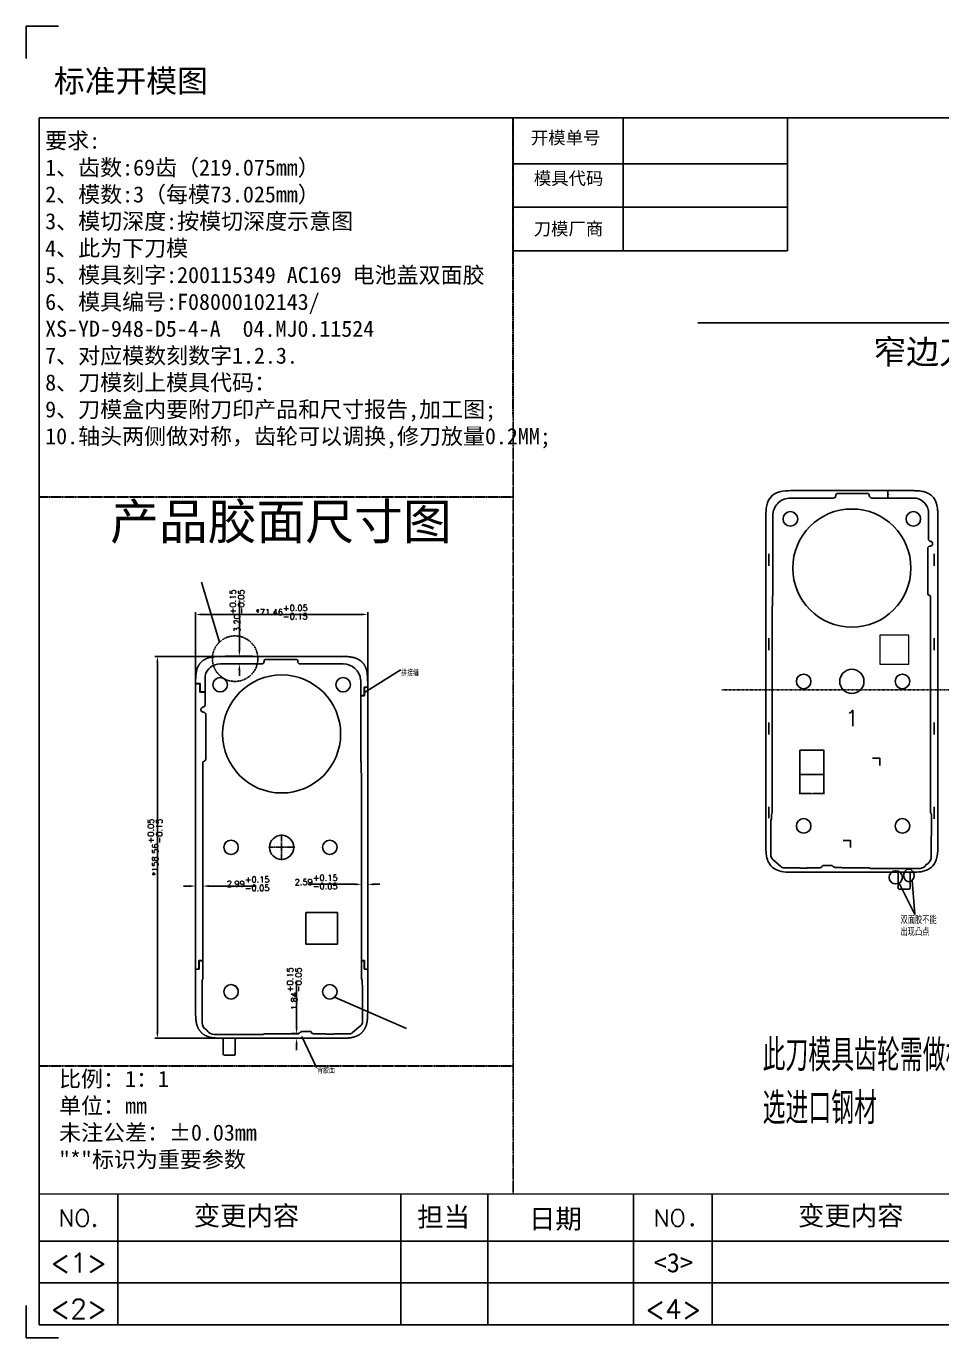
# Model space of a CAD drawing. Header units: inches. Extents: x 21648 to 23685, y -12414 to -11117.
# Drawn here: x 22404 to 22785, y -11661 to -11117 of the extents above; entities that cross this region are included whole.
import ezdxf

# ---------------------------------------------------------------- set-up
doc = ezdxf.new("R2010")
doc.units = ezdxf.units.IN
for name, pattern in [('CENTER', [0.6, 0.375, -0.075, 0.075, -0.075]), ('HIDDEN', [0.2, 0.1, -0.1]), ('PHANTOM', [0.8, 0.45, -0.05, 0.1, -0.05, 0.1, -0.05])]:
    doc.linetypes.add(name, pattern=pattern)
for name, color, linetype in [('DEFAULT_3', 7, 'PHANTOM'), ('QT-AC169-BATT-COCENTERLINE！中心线层', 7, 'Continuous'), ('QT-AC169-BATT-COVER-ADHDIM！尺寸线层', 7, 'Continuous'), ('QT-AC169-BATT-COVER-ADHTEXT！文字层', 7, 'Continuous'), ('QT-AC169-BATT-COVESOLIDLINE！实线层', 7, 'Continuous')]:
    doc.layers.add(name, color=color, linetype=linetype)
doc.styles.get("Standard").update_dxf_attribs({"font": 'txt.shx', "bigfont": 'gbcbig.shx'})
doc.styles.add('Times New Roman', font='timesi.ttf', dxfattribs={"height": 2})
doc.styles.add('宋体', font='')
doc.styles.get('宋体').set_extended_font_data('SimSun')
doc.dimstyles.get("Standard").update_dxf_attribs({"dimtxt": 0.18, "dimasz": 0.18, "dimexe": 0.18, "dimexo": 0, "dimgap": 0.09, "dimtad": 0, "dimtih": 1, "dimtoh": 1, "dimdec": 4, "dimzin": 0, "dimdsep": 46, "dimtxsty": 'Standard', "dimcen": 0.09, "dimadec": 0, "dimazin": 0, "dimtfac": 1, "dimtdec": 4, "dimtofl": 0, "dimtmove": 0, "dimatfit": 3, "dimfxl": 0, "dimtolj": 1, "dimtzin": 0, "dimarcsym": 0})

# ---------------------------------------------------------------- blocks, each defined once
blk = doc.blocks.new('*D354')
at = {"color": 0, "lineweight": -2}
for p, q in [((22765.32, -11309.57), (22762.09, -11309.57)), ((22765.32, -11312.76), (22762.09, -11312.76)), ((22762.27, -11309.75), (22762.27, -11310.98)), ((22762.27, -11312.58), (22762.27, -11311.34))]:
    blk.add_line(p, q, dxfattribs=at)
at = {"color": 0}
for points in [[(22762.24, -11309.75), (22762.3, -11309.75), (22762.27, -11309.57)], [(22762.24, -11312.58), (22762.3, -11312.58), (22762.27, -11312.76)]]:
    blk.add_solid(points, dxfattribs=at)
at = {"layer": 'Defpoints', "color": 0}
for p in [(22762.27, -11309.57), (22765.32, -11309.57), (22765.32, -11312.76)]:
    blk.add_point(p, dxfattribs=at)
at = {"color": 0, "insert": (22762.27, -11311.16), "char_height": 0.18, "attachment_point": 5}
blk.add_mtext('\\A1;3.19', dxfattribs=at)
blk = doc.blocks.new('_FILLED')
at = {"color": 0, "linetype": 'ByBlock'}
blk.add_solid([(0, 0), (-1, 0.17), (-1, -0.17)], dxfattribs=at)
blk = doc.blocks.new('*D355')
at = {"color": 0, "lineweight": -2}
for p, q in [((22725.64, -11422.54), (22725.64, -11435.7)), ((22735.69, -11422.54), (22735.69, -11435.7)), ((22725.82, -11435.52), (22730.23, -11435.52)), ((22735.51, -11435.52), (22731.1, -11435.52))]:
    blk.add_line(p, q, dxfattribs=at)
at = {"color": 0}
for points in [[(22725.82, -11435.49), (22725.82, -11435.55), (22725.64, -11435.52)], [(22735.51, -11435.49), (22735.51, -11435.55), (22735.69, -11435.52)]]:
    blk.add_solid(points, dxfattribs=at)
at = {"layer": 'Defpoints', "color": 0}
for p in [(22725.64, -11422.54), (22735.69, -11422.54), (22735.69, -11435.52)]:
    blk.add_point(p, dxfattribs=at)
at = {"color": 0, "insert": (22730.67, -11435.52), "char_height": 0.18, "attachment_point": 5}
blk.add_mtext('\\A1;10.05', dxfattribs=at)

msp = doc.modelspace()

# ---------------------------------------------------------------- linework, layer by layer
at = {"linetype": 'Continuous', "lineweight": -3}
for p, q in [((22404.4756, -11116.7993), (22404.4756, -11130.1899)), ((22404.4756, -11116.7993), (22417.8661, -11116.7993)), ((22404.4756, -11661.4976), (22404.4756, -11648.107)), ((22404.4756, -11661.4976), (22417.8612, -11661.4976))]:
    msp.add_line(p, q, dxfattribs=at)
at = {"color": 0, "linetype": 'ByBlock', "lineweight": 5}
msp.add_line((22409.8318, -11154.8421), (22409.8318, -11656.1414), dxfattribs=at)
at = {"color": 0}
for p, q in [((22897.5881, -11154.8421), (22409.8318, -11154.8421)), ((22409.8318, -11656.1414), (22409.8318, -11154.8421)), ((22652.2742, -11210.1345), (22652.2742, -11154.8421)), ((22720.5773, -11210.1345), (22720.5773, -11154.8421)), ((22442.5642, -11601.7222), (22442.5642, -11656.1414)), ((22656.583, -11601.7222), (22656.583, -11656.1414)), ((22689.3096, -11601.7222), (22689.3096, -11656.1414)), ((22409.8318, -11621.3224), (23173.0863, -11621.3224)), ((22560.0532, -11621.3224), (22560.0532, -11656.1414)), ((22903.9244, -11638.7319), (22409.8318, -11638.7319)), ((22409.8318, -11656.1414), (23173.0863, -11656.1414))]:
    msp.add_line(p, q, dxfattribs=at)
at = {"color": 7, "lineweight": -3}
msp.add_line((22720.5773, -11154.8421), (22606.7098, -11154.8421), dxfattribs=at)
at = {"color": 0, "linetype": 'CENTER', "lineweight": 30}
for p, q in [((22606.7098, -11277.8557), (22606.7098, -11154.8421)), ((22409.8318, -11312.2024), (22606.7098, -11312.2024)), ((22409.8318, -11548.5766), (22606.7098, -11548.5766))]:
    msp.add_line(p, q, dxfattribs=at)
at = {"color": 0, "linetype": 'CENTER', "lineweight": 25}
msp.add_line((22606.7098, -11277.8557), (22606.7098, -11601.7222), dxfattribs=at)
at = {"color": 251, "linetype": 'HIDDEN'}
msp.add_line((23105.3495, -11392.3765), (22693.1514, -11392.3765), dxfattribs=at)
at = {"color": 3}
msp.add_line((22766.2734, -11468.1469), (22771.7619, -11468.1435), dxfattribs=at)
at = {"color": 0, "lineweight": 0}
msp.add_line((22409.8318, -11601.7222), (23173.0863, -11601.7222), dxfattribs=at)
at = {"color": 0, "lineweight": -2}
for p, q in [((22560.0532, -11601.7222), (22560.0532, -11621.3224)), ((22596.0739, -11601.7222), (22596.0739, -11656.1414))]:
    msp.add_line(p, q, dxfattribs=at)
at = {"color": 0}
for points in [[(22606.7098, -11154.8421), (22606.7098, -11213.1748)], [(22606.7098, -11192.0064), (22720.5773, -11192.0064)], [(22606.7098, -11210.1345), (22720.5773, -11210.1345)]]:
    msp.add_lwpolyline(points, dxfattribs=at)
at = {"color": 7, "lineweight": -3}
msp.add_lwpolyline([(22606.7098, -11173.8783), (22720.5773, -11173.8783)], dxfattribs=at)
at = {"color": 7}
msp.add_lwpolyline([(22771.7619, -11468.1435), (22772.4398, -11468.1431, 0.03276676), (22775.9755, -11467.9246, 0.11321182), (22779.5581, -11466.6272, 0.13302547), (22781.8865, -11463.9767, 0.0657239), (22782.5914, -11461.9545, 0.03950337), (22782.9003, -11459.4451, 0.01400437), (22782.9578, -11456.623), (22782.9578, -11321.1899, 0.01132379), (22782.9142, -11318.6136, 0.01721399), (22782.793, -11317.0156, 0.02205216), (22782.6149, -11315.884, 0.04638448), (22782.1459, -11314.3146, 0.0531626), (22781.3987, -11312.9159, 0.06896592), (22780.2628, -11311.655, 0.06557293), (22778.6821, -11310.66, 0.04975569), (22777.0377, -11310.0902, 0.04001565), (22774.8273, -11309.7585, 0.01475606), (22772.9994, -11309.6765), (22771.8856, -11309.6663, 0.00023683), (22770.9041, -11309.6659, -0.04593327), (22770.8055, -11309.6568, -0.04593327), (22770.7103, -11309.6299, 0.04593327), (22770.5409, -11309.582, 0.04593327), (22770.3656, -11309.5659), (22759.5536, -11309.5659, 0.04593327), (22759.3783, -11309.582, 0.04593327), (22759.209, -11309.6299, -0.04593327), (22759.1137, -11309.6568, -0.04593327), (22759.0151, -11309.6659), (22723.1012, -11309.6659, 0.03360242), (22718.6502, -11309.8724, 0.10490894), (22715.0686, -11311.0818, 0.13936369), (22712.7049, -11313.6349, 0.10815612), (22711.646, -11318.1397, 0.01135639), (22711.5775, -11321.19), (22711.5775, -11456.6226), (22711.6092, -11458.8899, 0.0510113), (22712.0112, -11462.2427, 0.08505615), (22713.0746, -11464.7139, 0.07512793), (22714.3841, -11466.1865, 0.09980919), (22717.0598, -11467.5977, 0.06257625), (22720.8282, -11468.1148, 0.00707853), (22723.1016, -11468.147), (22766.0176, -11468.147), (22766.2734, -11468.1469, -0.08668191), (22766.5176, -11468.687), (22766.5176, -11474.687, 0.19891237), (22766.6641, -11475.0406, 0.19891237), (22767.0176, -11475.187), (22771.0176, -11475.187, 0.19891237), (22771.3712, -11475.0406, 0.19891237), (22771.5176, -11474.687), (22771.5176, -11468.6859, -0.07759819)], format="xyb", close=True, dxfattribs=at)
at = {"color": 3}
msp.add_lwpolyline([(22740.2561, -11466.1264), (22742.8459, -11466.1264, -0.06789193), (22742.9343, -11466.1384, -0.06789193), (22743.0162, -11466.1737, 0.06789193), (22743.2571, -11466.2775, 0.06789193), (22743.5169, -11466.3129), (22754.032, -11466.3129, -0.06182149), (22754.5283, -11466.3745, -0.06182149), (22754.9944, -11466.5556, 0.06183447), (22755.1256, -11466.6065, 0.06180803), (22755.2652, -11466.6238), (22775.4553, -11466.5841, 0.11971849), (22776.8284, -11466.2477, 0.12171716), (22777.8902, -11465.3148, -0.053235), (22778.1674, -11464.995, -0.05125966), (22778.5047, -11464.7397, 0.12812222), (22779.7812, -11463.4246, 0.13012902), (22780.2466, -11461.6521), (22780.2776, -11444.2812, 0.06643965), (22780.2483, -11444.0584, 0.06463975), (22780.1623, -11443.8507), (22780.0231, -11443.6096, -0.06554346), (22779.9892, -11443.5278, -0.06554346), (22779.9776, -11443.4401), (22779.9776, -11436.0401), (22779.9776, -11394.8204), (22779.9776, -11353.7008, 0.17376675), (22779.8707, -11353.4023, 0.17376675), (22779.5984, -11353.2397, -0.17376675), (22779.0019, -11352.8833, -0.17376675), (22778.7674, -11352.2291), (22778.7674, -11333.7011, -0.19891237), (22779.0691, -11332.9727, -0.19898753), (22779.7977, -11332.6711, 0.4006318), (22780.7893, -11331.7616, 0.39492194), (22779.9462, -11330.7316, -0.18139426), (22779.3083, -11330.3901, -0.18207051), (22779.0524, -11329.7107), (22779.0524, -11324.3401), (22779.0524, -11318.0872, 0.05793103), (22778.9999, -11317.6352, 0.34793358), (22772.8358, -11312.7551), (22755.5298, -11312.7551, -0.19891237), (22754.8015, -11312.4534, -0.19891237), (22754.4998, -11311.7251), (22754.4998, -11311.3811, 0.19891237), (22754.3621, -11311.0487, 0.19891237), (22754.0298, -11310.9111), (22741.0556, -11310.9111, 0.19891237), (22740.7233, -11311.0487, 0.19891237), (22740.5856, -11311.3811), (22740.5856, -11311.7261, -0.19891237), (22740.284, -11312.4544, -0.19891237), (22739.5556, -11312.7561), (22721.7426, -11312.7561, 0.1853587), (22716.8612, -11314.6301, 0.18530354), (22714.4881, -11319.2877), (22714.4826, -11325.8401), (22714.4826, -11352.764, -0.05252681), (22714.4381, -11353.187, -0.05252681), (22714.3064, -11353.5914, 0.10534428), (22714.2576, -11353.8201), (22714.2576, -11357.3014, -0.01090874), (22714.2531, -11357.5082, -0.01090874), (22714.2396, -11357.7145), (22714.2086, -11358.0685), (22714.1777, -11358.4225, 0.01090874), (22714.1626, -11358.6516, 0.01090874), (22714.1576, -11358.8811), (22714.1576, -11436.04), (22714.1856, -11443.4122, -0.06745086), (22714.1697, -11443.5335, -0.06363654), (22714.123, -11443.6462, -0.00189901), (22714.0667, -11443.7438, 0.00189998), (22714.0105, -11443.841, 0.13166793), (22713.8856, -11444.3071), (22713.8856, -11445.7989, 0.12005617), (22713.6648, -11446.7052), (22713.6648, -11461.3454, 0.1161283), (22713.8717, -11462.2243, 0.11626266), (22714.4498, -11462.9192), (22717.7963, -11465.8294, 0.08971334), (22718.399, -11466.1881, 0.08971334), (22719.0891, -11466.3129), (22724.8584, -11466.3129, -0.03422869), (22725.2718, -11466.3412, -0.03422869), (22725.6775, -11466.4257, 0.03422868), (22725.9412, -11466.4806, 0.0342287), (22726.21, -11466.4991), (22728.0593, -11466.4991, 0.03422869), (22728.3281, -11466.4806, 0.03422869), (22728.5919, -11466.4257, -0.03422869), (22728.9975, -11466.3412, -0.03422869), (22729.4109, -11466.3129), (22733.9502, -11466.3129, 0.09599542), (22734.051, -11466.2934, 0.09599542), (22734.1373, -11466.2376, -0.09599542), (22734.2427, -11466.1694, -0.09599542), (22734.366, -11466.1455), (22734.5035, -11466.1455, 0.19409314), (22734.7686, -11466.0385, 0.22218168), (22734.8748, -11465.762, -0.22393978), (22734.9719, -11465.5116, -0.18610186), (22735.2043, -11465.4155), (22738.984, -11465.4155, -0.09939606), (22739.1114, -11465.4411, -0.09939606), (22739.219, -11465.5138, 0.05767788), (22739.659, -11465.8677, 0.05767788), (22740.1681, -11466.1117, 0.08310373)], format="xyb", close=True, dxfattribs=at)
at = {"color": 7}
for points in [[(22712.7375, -11335.9401), (22712.7375, -11340.9401)], [(22781.4978, -11335.9401), (22781.4978, -11340.9401)], [(22712.7375, -11370.9401), (22712.7375, -11375.9401)], [(22781.4978, -11370.9401), (22781.4978, -11375.9401)], [(22712.7375, -11405.9401), (22712.7375, -11410.9401)], [(22781.4978, -11405.9401), (22781.4978, -11410.9401)], [(22758.8357, -11423.8084), (22758.8357, -11420.8084), (22755.8357, -11420.8084)], [(22712.7375, -11440.9401), (22712.7375, -11445.7401)], [(22781.4978, -11440.9401), (22781.4978, -11445.9401)]]:
    msp.add_lwpolyline(points, dxfattribs=at)
at = {"color": 1, "lineweight": 18}
msp.add_lwpolyline([(22758.8397, -11381.6795), (22770.8897, -11381.6795), (22770.8897, -11369.6295), (22758.8397, -11369.6295)], close=True, dxfattribs=at)
at = {"color": 3}
msp.add_lwpolyline([(22746.6466, -11457.9185), (22746.6466, -11454.9185), (22743.6466, -11454.9185)], dxfattribs=at)
at = {"color": 1}
for points in [[(22711.5569, -11458.5129), (22711.5569, -11458.5129)], [(22784.5819, -11458.5129), (22784.5819, -11458.5129)]]:
    msp.add_lwpolyline(points, dxfattribs=at)
for centre, radius in [((22721.7426, -11321.3901), 3.03), ((22747.2676, -11341.8301), 24.53), ((22772.7926, -11321.3901), 3.03), ((22727.2676, -11388.9061), 3.03), ((22768.2676, -11388.9061), 3.03), ((22727.2676, -11448.9061), 3.03), ((22768.2676, -11448.9061), 3.03), ((22530.5132, -11517.8129), 3)]:
    msp.add_circle(centre, radius, dxfattribs=at)
at = {"color": 1, "linetype": 'Continuous'}
msp.add_arc((22489.5132, -11517.8129), 3, 10.632522, 90, dxfattribs=at)
at = {"color": 8}
for centre, major_axis, ratio in [((22765.5141, -11470.2876), (-2.7829, 0), 0.98019592), ((22770.9364, -11469.4923), (0, -2.6126), 0.83915256)]:
    msp.add_ellipse(centre, major_axis=major_axis, ratio=ratio, dxfattribs=at)
at = {"layer": 'DEFAULT_3', "color": 1, "linetype": 'PHANTOM'}
msp.add_circle((22491.1984, -11379.4513), 9.441, dxfattribs=at)
at = {"layer": 'QT-AC169-BATT-COCENTERLINE！中心线层', "color": 1, "linetype": 'CENTER'}
for q in [(22510.5132, -11452.3129), (22505.0132, -11457.8129), (22510.5132, -11463.3129), (22516.0132, -11457.8129)]:
    msp.add_line((22510.5132, -11457.8129), q, dxfattribs=at)
at = {"layer": 'QT-AC169-BATT-COVER-ADHDIM！尺寸线层', "color": 3, "linetype": 'Continuous'}
for p, q in [((22492.9639, -11375.9328), (22492.9639, -11355.3042)), ((22474.7831, -11389.9969), (22474.7831, -11360.0935)), ((22477.2831, -11361.0935), (22543.7434, -11361.0935)), ((22546.2434, -11389.9969), (22546.2434, -11360.0935)), ((22498.6658, -11378.5328), (22457.9313, -11378.5328)), ((22498.1273, -11378.4328), (22491.9639, -11378.4328)), ((22458.9313, -11381.0328), (22458.9313, -11534.5939)), ((22485.0451, -11381.6319), (22493.9639, -11381.6319)), ((22492.9639, -11384.1319), (22492.9639, -11386.6319)), ((22472.2831, -11473.9003), (22469.7831, -11473.9003)), ((22474.7831, -11508.2469), (22474.7831, -11472.9003)), ((22477.7732, -11504.7469), (22477.7732, -11472.9003)), ((22480.2732, -11473.9003), (22499.9661, -11473.9003)), ((22541.1532, -11473.1774), (22521.4604, -11473.1774)), ((22543.6532, -11504.7469), (22543.6532, -11472.1774)), ((22546.2434, -11508.2469), (22546.2434, -11472.1774)), ((22548.7434, -11473.1774), (22551.2434, -11473.1774)), ((22516.7152, -11532.7498), (22516.7152, -11513.2855)), ((22514.364, -11535.2498), (22517.7152, -11535.2498)), ((22486.2472, -11537.0939), (22457.9313, -11537.0939)), ((22534.5792, -11537.0939), (22515.7152, -11537.0939)), ((22516.7152, -11539.5939), (22516.7152, -11542.0939))]:
    msp.add_line(p, q, dxfattribs=at)
at = {"layer": 'QT-AC169-BATT-COVESOLIDLINE！实线层', "color": 7, "linetype": 'Continuous'}
for p, q in [((22486.8767, -11378.5328), (22486.3472, -11378.5328)), ((22498.2273, -11378.4328), (22487.4153, -11378.4328)), ((22498.7658, -11378.5328), (22534.6792, -11378.5328)), ((22484.9451, -11381.6319), (22502.2511, -11381.6319)), ((22503.2511, -11380.2879), (22503.2511, -11380.6319)), ((22503.7511, -11379.7879), (22516.7252, -11379.7879)), ((22517.2252, -11380.6329), (22517.2252, -11380.2879)), ((22518.2252, -11381.6329), (22536.0382, -11381.6329)), ((22478.6985, -11393.2469), (22478.6985, -11386.9941)), ((22543.3282, -11388.2973), (22543.3282, -11394.7469)), ((22474.7831, -11390.0969), (22474.7832, -11389.8469)), ((22474.7831, -11508.3469), (22474.7831, -11390.0969)), ((22476.6132, -11389.8469), (22474.7832, -11389.8469)), ((22476.7132, -11389.7469), (22474.7834, -11389.7469)), ((22476.6132, -11389.8469), (22476.6132, -11393.3469)), ((22476.6132, -11393.3469), (22478.6985, -11393.3469)), ((22476.7132, -11393.2469), (22476.7132, -11389.7469)), ((22478.6985, -11393.2469), (22476.7132, -11393.2469)), ((22478.6985, -11398.6175), (22478.6985, -11393.3469)), ((22544.8132, -11394.7469), (22543.3282, -11394.7469)), ((22543.3282, -11394.8469), (22543.3282, -11421.6709)), ((22543.3282, -11394.8469), (22544.9132, -11394.8469)), ((22544.8132, -11391.2469), (22544.8132, -11394.7469)), ((22544.8132, -11391.2469), (22546.2434, -11391.2469)), ((22544.9132, -11394.8469), (22544.9132, -11391.3469)), ((22544.9132, -11391.3469), (22546.2434, -11391.3469)), ((22546.2434, -11390.0969), (22546.2434, -11391.2469)), ((22546.2434, -11391.3469), (22546.2434, -11508.3469)), ((22477.9635, -11401.6079), (22477.9835, -11401.6079)), ((22478.9835, -11421.1359), (22478.9835, -11402.6079)), ((22477.7732, -11504.8469), (22477.7732, -11422.6077)), ((22543.5532, -11422.7269), (22543.5532, -11426.2083)), ((22543.5712, -11426.6187), (22543.6331, -11427.3268)), ((22543.6532, -11427.7879), (22543.6532, -11504.8469)), ((22476.1132, -11508.3469), (22474.7831, -11508.3469)), ((22476.2132, -11508.4469), (22474.7831, -11508.4469)), ((22474.7831, -11525.5297), (22474.7831, -11508.4469)), ((22477.7732, -11504.8469), (22476.1132, -11504.8469)), ((22476.1132, -11504.8469), (22476.1132, -11508.3469)), ((22476.2132, -11504.9469), (22477.7732, -11504.9469)), ((22476.2132, -11508.4469), (22476.2132, -11504.9469)), ((22477.7732, -11512.3469), (22477.7732, -11504.9469)), ((22543.6532, -11507.5678), (22543.6252, -11509.1623)), ((22543.6252, -11509.1623), (22543.6252, -11512.3192)), ((22544.9132, -11504.8469), (22543.6532, -11504.8469)), ((22543.6532, -11504.9469), (22544.8132, -11504.9469)), ((22543.6532, -11504.9469), (22543.6532, -11507.5678)), ((22544.8132, -11504.9469), (22544.8132, -11508.4469)), ((22544.8132, -11508.4469), (22546.2434, -11508.4469)), ((22544.9132, -11508.3469), (22544.9132, -11504.8469)), ((22544.9132, -11508.3469), (22546.2434, -11508.3469)), ((22546.2434, -11508.4469), (22546.2434, -11525.5297)), ((22477.4732, -11516.1295), (22477.4732, -11513.1881)), ((22477.5926, -11512.7426), (22477.7318, -11512.5014)), ((22543.6839, -11512.5382), (22543.7964, -11512.7329)), ((22543.9252, -11513.2139), (22543.9252, -11514.6985)), ((22543.9252, -11514.6985), (22543.9308, -11514.7094)), ((22477.4732, -11516.1295), (22477.5042, -11520.6899)), ((22544.1461, -11530.2523), (22544.1461, -11515.6121)), ((22477.5042, -11530.5589), (22477.5042, -11520.6899)), ((22495.7212, -11535.5209), (22482.3255, -11535.5209)), ((22495.7212, -11535.5209), (22497.5432, -11535.5607)), ((22497.5432, -11535.5607), (22502.5156, -11535.5607)), ((22503.7489, -11535.2498), (22514.264, -11535.2498)), ((22514.9349, -11535.0633), (22517.5248, -11535.0633)), ((22518.7969, -11534.3524), (22522.5762, -11534.3524)), ((22522.8762, -11534.6524), (22522.8762, -11534.6811)), ((22523.2774, -11535.0824), (22523.4149, -11535.0824)), ((22523.8307, -11535.2498), (22528.37, -11535.2498)), ((22531.5709, -11535.4359), (22529.7215, -11535.4359)), ((22538.6918, -11535.2498), (22532.9225, -11535.2498)), ((22540.0043, -11534.7589), (22543.3499, -11531.8494)), ((22534.6792, -11537.0939), (22486.3472, -11537.0939))]:
    msp.add_line(p, q, dxfattribs=at)
at = {"layer": 'QT-AC169-BATT-COVESOLIDLINE！实线层', "color": 6, "linetype": 'Continuous'}
for p, q in [((22474.7832, -11389.8469), (22474.7834, -11389.7469)), ((22546.2434, -11391.2469), (22546.2434, -11391.3469)), ((22533.7132, -11484.8469), (22520.5132, -11484.8469)), ((22520.5132, -11484.8469), (22520.5132, -11498.0469)), ((22533.7132, -11498.0469), (22533.7132, -11484.8469)), ((22520.5132, -11498.0469), (22533.7132, -11498.0469)), ((22474.7831, -11508.4469), (22474.7831, -11508.3469)), ((22546.2434, -11508.3469), (22546.2434, -11508.4469)), ((22486.2632, -11543.5939), (22486.2632, -11537.5928)), ((22491.2632, -11537.5939), (22491.2632, -11543.5939)), ((22490.7632, -11544.0939), (22486.7632, -11544.0939))]:
    msp.add_line(p, q, dxfattribs=at)
at = {"layer": 'QT-AC169-BATT-COVESOLIDLINE！实线层', "color": 4, "linetype": 'Continuous'}
msp.add_line((22510.5553, -11435.2367), (22510.4789, -11435.0078), dxfattribs=at)
at = {"layer": 'QT-AC169-BATT-COVESOLIDLINE！实线层', "color": 1, "linetype": 'Continuous'}
msp.add_lwpolyline([(22725.6426, -11417.5151), (22735.6926, -11417.5151), (22735.6926, -11427.5651), (22725.6426, -11427.5651)], close=True, dxfattribs=at)
for centre, radius in [((22747.2676, -11388.9061), 5.03), ((22489.5132, -11457.8129), 3), ((22510.5132, -11457.8129), 5), ((22530.5132, -11457.8129), 3), ((22489.5132, -11517.8129), 3)]:
    msp.add_circle(centre, radius, dxfattribs=at)
at = {"layer": 'QT-AC169-BATT-COVESOLIDLINE！实线层', "color": 6, "linetype": 'Continuous'}
for centre, radius in [((22484.9882, -11390.2969), 3), ((22510.5132, -11410.7369), 24.5), ((22536.0382, -11390.2969), 3)]:
    msp.add_circle(centre, radius, dxfattribs=at)
at = {"layer": 'QT-AC169-BATT-COVESOLIDLINE！实线层', "color": 7, "linetype": 'Continuous'}
for centre, radius, start, end in [((22486.8767, -11378.0328), 0.5, 270, 291.03947), ((22487.4153, -11379.4328), 1, 90, 111.03947), ((22498.2273, -11379.4328), 1, 68.96053, 90), ((22498.7658, -11378.0328), 0.5, 248.96053, 270), ((22484.9451, -11387.9949), 6.363, 90, 166.738009), ((22502.2511, -11380.6319), 1, 270, 0), ((22503.7511, -11380.2879), 0.5, 90, 180), ((22516.7252, -11380.2879), 0.5, 0, 90), ((22518.2252, -11380.6329), 1, 180, 270), ((22536.0382, -11388.9575), 7.3245, 5.991291, 90), ((22480.6985, -11386.9941), 2, 166.738009, 180), ((22542.3282, -11388.2973), 1, 0, 5.991291), ((22477.9635, -11400.6039), 1.004, 97.598794, 270), ((22477.6985, -11398.6175), 1, 277.598794, 0), ((22477.9835, -11402.6079), 1, 0, 90), ((22478.2732, -11422.6077), 0.5, 101.138635, 180), ((22477.9835, -11421.1359), 1, 281.138635, 0), ((22545.3282, -11421.6709), 2, 180, 204.054412), ((22542.9623, -11422.7269), 0.5909, 0, 24.054412), ((22548.2622, -11426.2083), 4.709, 180, 185), ((22538.3622, -11427.7879), 5.291, 0, 5), ((22478.3642, -11513.1881), 0.891, 150, 180), ((22477.4642, -11512.3469), 0.309, 330, 0), ((22544.0632, -11512.3192), 0.438, 180, 210), ((22542.9632, -11513.2139), 0.962, 0, 30), ((22542.1461, -11515.6121), 2, 0, 26.832), ((22481.1417, -11530.5589), 3.6374, 180, 238.86017), ((22542.1461, -11530.2523), 2, 307.008069, 0), ((22478.2264, -11535.3841), 2, 34.933537, 58.86017), ((22482.3255, -11532.5209), 3, 214.933537, 270), ((22502.5157, -11534.9595), 0.6012, 269.996457, 298.300068), ((22503.7489, -11537.2498), 2, 90, 118.300864), ((22514.264, -11534.2498), 1, 270, 301.071689), ((22514.9349, -11535.3633), 0.3, 90, 121.071689), ((22517.5248, -11534.7633), 0.3, 270, 289.002307), ((22516.8132, -11532.6969), 2.4854, 289.002307, 315.410642), ((22518.7969, -11534.6524), 0.3, 90, 135.410642), ((22522.5762, -11534.6524), 0.3, 0, 90), ((22523.4149, -11535.3824), 0.3, 46.133358, 90), ((22523.8307, -11534.9498), 0.3, 226.133358, 270), ((22528.37, -11538.2498), 3, 74.316848, 90), ((22529.7215, -11533.4359), 2, 254.316848, 270), ((22531.5709, -11533.4359), 2, 270, 285.683153), ((22532.9225, -11538.2498), 3, 90, 105.683152), ((22538.6918, -11533.2498), 2, 270, 311.011773)]:
    msp.add_arc(centre, radius, start, end, dxfattribs=at)
at = {"layer": 'QT-AC169-BATT-COVESOLIDLINE！实线层', "color": 6, "linetype": 'Continuous'}
for centre, start, end in [((22485.7632, -11537.5928), 0, 89.757598), ((22491.7632, -11537.5939), 90, 180), ((22486.7632, -11543.5939), 180, 270), ((22490.7632, -11543.5939), 270, 0)]:
    msp.add_arc(centre, 0.5, start, end, dxfattribs=at)
at = {"layer": 'QT-AC169-BATT-COVESOLIDLINE！实线层', "color": 7, "linetype": 'Continuous'}
for points, knots in [([(22474.7834, -11389.7469), (22474.784, -11389.5059), (22474.787, -11388.9071), (22474.8032, -11388.0489), (22474.8403, -11387.1748), (22474.894, -11386.412), (22474.9645, -11385.7463), (22475.0494, -11385.1742), (22475.1456, -11384.6765), (22475.253, -11384.2307), (22475.3705, -11383.8264), (22475.5005, -11383.4479), (22475.6462, -11383.0825), (22475.8061, -11382.732), (22475.9785, -11382.3986), (22476.1617, -11382.0835), (22476.3544, -11381.7874), (22476.5551, -11381.5106), (22476.7629, -11381.2529), (22476.9763, -11381.0143), (22477.196, -11380.793), (22477.4305, -11380.5803), (22477.6856, -11380.3716), (22477.9604, -11380.1695), (22478.2558, -11379.9744), (22478.5719, -11379.7875), (22478.9086, -11379.6104), (22479.2651, -11379.4445), (22479.6403, -11379.2916), (22480.031, -11379.1537), (22480.4458, -11379.0291), (22480.8989, -11378.9157), (22481.399, -11378.8143), (22481.9666, -11378.7248), (22482.6251, -11378.6492), (22483.384, -11378.5913), (22484.2551, -11378.5524), (22485.2296, -11378.534), (22485.9827, -11378.5328), (22486.3472, -11378.5328)], [0, 0, 0, 0, 0.01835645, 0.04562432, 0.0728922, 0.10016007, 0.12742795, 0.15469583, 0.1819637, 0.20923158, 0.23649946, 0.26376733, 0.29103521, 0.31830309, 0.34557096, 0.37283884, 0.40010672, 0.42737459, 0.45464247, 0.48191035, 0.50917822, 0.5364461, 0.56371398, 0.59098185, 0.61824973, 0.64551761, 0.67278548, 0.70005336, 0.72732123, 0.75458911, 0.78185699, 0.80912486, 0.83639274, 0.86366062, 0.89092849, 0.91819637, 0.94546425, 0.97273212, 1, 1, 1, 1]), ([(22522.8762, -11534.6811), (22522.8759, -11534.7023), (22522.8787, -11534.7468), (22522.8948, -11534.8148), (22522.924, -11534.8812), (22522.9653, -11534.9417), (22523.0172, -11534.9935), (22523.0777, -11535.0347), (22523.1441, -11535.0639), (22523.212, -11535.0799), (22523.2564, -11535.0827), (22523.2774, -11535.0824)], [0, 0, 0, 0, 0.1065871, 0.22118737, 0.33364605, 0.44487411, 0.55574104, 0.66690944, 0.77953175, 0.8940617, 1, 1, 1, 1])]:
    msp.add_open_spline(points, degree=3, knots=knots, dxfattribs=at)
for points in [[(22534.6792, -11378.5328), (22535.0341, -11378.5328), (22535.7627, -11378.5339), (22536.7312, -11378.5512), (22537.6095, -11378.5893), (22538.3723, -11378.6465), (22539.0351, -11378.7214), (22539.606, -11378.8104), (22540.1085, -11378.9114), (22540.5633, -11379.0244), (22540.9795, -11379.1485), (22541.371, -11379.2858), (22541.7469, -11379.4382), (22542.1042, -11379.6036), (22542.4418, -11379.7804), (22542.7588, -11379.967), (22543.0551, -11380.1619), (22543.3306, -11380.3637), (22543.5866, -11380.5722), (22543.8218, -11380.7848), (22544.042, -11381.0056), (22544.2557, -11381.2435), (22544.4637, -11381.5006), (22544.6647, -11381.7767), (22544.8577, -11382.0722), (22545.0414, -11382.3866), (22545.2143, -11382.7195), (22545.3747, -11383.0694), (22545.5209, -11383.4344), (22545.6515, -11383.8124), (22545.7695, -11384.2155), (22545.8772, -11384.6597), (22545.9738, -11385.1553), (22546.0591, -11385.7245), (22546.1303, -11386.3868), (22546.1846, -11387.1466), (22546.2223, -11388.0151), (22546.2413, -11388.9832), (22546.2434, -11389.734), (22546.2434, -11390.0969)], [(22486.3472, -11537.0939), (22485.9956, -11537.0939), (22485.2725, -11537.0921), (22484.3167, -11537.0739), (22483.4498, -11537.036), (22482.695, -11536.9808), (22482.0373, -11536.9086), (22481.4728, -11536.8224), (22480.9809, -11536.725), (22480.539, -11536.6164), (22480.1377, -11536.4976), (22479.7623, -11536.3666), (22479.3985, -11536.2195), (22479.0464, -11536.0568), (22478.7089, -11535.8802), (22478.3876, -11535.6912), (22478.0834, -11535.4915), (22477.7974, -11535.2824), (22477.5294, -11535.0649), (22477.2804, -11534.841), (22477.0477, -11534.609), (22476.8235, -11534.3614), (22476.6059, -11534.0949), (22476.3967, -11533.8105), (22476.1968, -11533.5082), (22476.0077, -11533.1887), (22475.8308, -11532.8531), (22475.6676, -11532.5027), (22475.5198, -11532.14), (22475.388, -11531.7658), (22475.2685, -11531.3661), (22475.159, -11530.9254), (22475.0606, -11530.4351), (22474.9732, -11529.8729), (22474.8997, -11529.2179), (22474.8431, -11528.4651), (22474.8041, -11527.6023), (22474.7849, -11526.6385), (22474.7831, -11525.8911), (22474.7831, -11525.5297)], [(22546.2434, -11525.5297), (22546.2434, -11525.8825), (22546.2417, -11526.6078), (22546.2235, -11527.5666), (22546.1852, -11528.4355), (22546.1292, -11529.1917), (22546.0562, -11529.8504), (22545.9693, -11530.4156), (22545.8714, -11530.9082), (22545.7622, -11531.3505), (22545.6431, -11531.7515), (22545.5119, -11532.1263), (22545.3646, -11532.4894), (22545.202, -11532.8403), (22545.0255, -11533.1765), (22544.8369, -11533.4967), (22544.6374, -11533.7996), (22544.4285, -11534.0847), (22544.2111, -11534.3518), (22543.9872, -11534.6001), (22543.7549, -11534.8325), (22543.5067, -11535.0567), (22543.2394, -11535.2744), (22542.954, -11535.4839), (22542.6505, -11535.684), (22542.3298, -11535.8733), (22541.9929, -11536.0504), (22541.6413, -11536.2137), (22541.2779, -11536.3615), (22540.9031, -11536.493), (22540.503, -11536.6122), (22540.0628, -11536.7212), (22539.5731, -11536.8189), (22539.0118, -11536.9056), (22538.3577, -11536.9784), (22537.6063, -11537.0343), (22536.7455, -11537.0728), (22535.7848, -11537.092), (22535.0396, -11537.0939), (22534.6792, -11537.0939)]]:
    msp.add_open_spline(points, degree=3, dxfattribs=at)

# ---------------------------------------------------------------- block references
at = {"layer": 'QT-AC169-BATT-COVER-ADHDIM！尺寸线层', "color": 3, "linetype": 'Continuous', "xscale": 2.5, "yscale": 2.5, "zscale": 2.5}
for p, rotation in [((22474.7831, -11361.0935), 180), ((22458.9313, -11378.5328), 90), ((22492.9639, -11378.4328), 270), ((22492.9639, -11381.6319), 90), ((22477.7732, -11473.9003), 180), ((22546.2434, -11473.1774), 180), ((22458.9313, -11537.0939), 270), ((22516.7152, -11535.2498), 270), ((22516.7152, -11537.0939), 90)]:
    msp.add_blockref('_FILLED', p, dxfattribs=dict(at, rotation=rotation))
for p in [(22546.2434, -11361.0935), (22474.7831, -11473.9003), (22543.6532, -11473.1774)]:
    msp.add_blockref('_FILLED', p, dxfattribs=at)

# ---------------------------------------------------------------- texts
at = {"color": 0, "lineweight": 0, "char_height": 9.37341}
for s, insert, width, attachment_point in [('{\\fSimSun|b0|i0|c134|p54;标准开模图}', (22415.9602, -11140.0782), 142.233675, 4), ('{\\fSimSun|b0|i0|c134|p2;\\H0.7143x;比例：1：1\\P单位：mm\\P未注公差：±0.03mm\\P"*"标识为重要参数}', (22418.0921, -11550.6075), 155.285826, 1)]:
    msp.add_mtext(s, dxfattribs=dict(at, insert=insert, width=width, attachment_point=attachment_point))
at = {"color": 0, "lineweight": 0, "insert": (22412.3349, -11237.713), "char_height": 6.695293, "width": 208.493869, "attachment_point": 4, "style": '宋体'}
msp.add_mtext('要求:\\P1、齿数:69齿（{\\C256;219.075}mm）                   \\P2、模数:3（每模{\\C256;73.025m}m）\\P3、模切深度:按模切深度示意图\\P4、此为{\\C1;下}刀模\\P5、模具刻字:{\\C4;200115349 AC169 电池盖双面胶\\fFangSong|b0|i0|c134|p49;\\C256;\\P\\fSimSun|b0|i0|c134|p2;\\H0.9998x;\\C0;6、模具编号:\\fFangSong|b0|i0|c134|p49;\\H1.0002x;\\C256;F08000102143/\\P\\fSimSun|b0|i0|c134|p2;\\H0.9998x;\\C0;XS-YD-948-D5-4-A\\C1;  04.MJ0.11524\\P7、对应模数刻数字1.2.3.\\P8、刀模刻上模具代码：\\P}9、刀模盒内要附刀印产品和尺寸报告,加工图;\\P{\\C256;10.轴头两侧做对称，齿轮可以调换,修刀放量0.2MM;\\P}\\P ', dxfattribs=at)
at = {"color": 7, "lineweight": -3, "char_height": 5.288498, "attachment_point": 1, "style": 'Times New Roman'}
for s, insert, width in [('{\\fSimSun|b0|i0|c134|p54;开模单号}', (22614.0123, -11160.4749), 34.827807), ('{\\fSimSun|b0|i0|c134|p54;模具代码}', (22615.2257, -11177.341), 34.827807), ('{\\fSimSun|b0|i0|c134|p2;\\C256;刀模厂商}', (22615.1644, -11198.2762), 32.170702)]:
    msp.add_mtext(s, dxfattribs=dict(at, insert=insert, width=width))
at = {"color": 1, "attachment_point": 3, "style": '宋体'}
for s, insert, char_height, width in [('窄边刀腔铣深加固', (22865.301, -11247.0239), 10, 166.580042), ('产品胶面尺寸图', (22581.114, -11315.0815), 14.85, 229.040625)]:
    msp.add_mtext(s, dxfattribs=dict(at, insert=insert, char_height=char_height, width=width))
at = {"color": 7, "insert": (22744.4923, -11400.8626), "char_height": 6.6953, "width": 23.902195, "attachment_point": 1}
msp.add_mtext('1', dxfattribs=at)
at = {"color": 1, "linetype": 'CENTER', "insert": (22767.4729, -11486.5532), "char_height": 3, "attachment_point": 1}
msp.add_mtext_dynamic_manual_height_columns('双面胶不能\\P出现凸点', width=51.890356, gutter_width=1, heights=[0], dxfattribs=at)
at = {"color": 3, "insert": (22710.1863, -11537.5917), "char_height": 13.2, "width": 306.1872, "attachment_point": 1}
msp.add_mtext('此刀模具齿轮需做标准型；磨齿轮.\\P选进口钢材', dxfattribs=at)
at = {"width": 95.522557, "attachment_point": 5}
for s, insert, char_height in [('{\\fSimSun|b0|i0|c134|p54;变更内容}', (22495.9143, -11611.2692), 8.034351), ('{\\fSimSun|b0|i0|c134|p54;担当}', (22577.7771, -11611.7754), 8.034351), ('{\\fSimSun|b0|i0|c134|p54;日期}', (22624.1962, -11612.5747), 8.034351), ('{\\fSimSun|b0|i0|c134|p54;变更内容}', (22746.825, -11611.2692), 8.034351), ('{\\H0.875x;NO}.', (22426.198, -11611.2692), 8.034351), ('{\\H0.875x;NO\\fSimSun|b0|i0|c134|p54;\\H1.143x;.}', (22674.3621, -11611.2692), 8.034351), ('<1>', (22426.198, -11630.3631), 8.03435), ('{\\fSimSun|b0|i0|c134|p54;<3>}', (22673.1795, -11630.3631), 8.034351), ('<2>', (22426.198, -11649.4571), 8.03435), ('<4>', (22673.1795, -11649.579), 8.03435)]:
    msp.add_mtext(s, dxfattribs=dict(at, insert=insert, char_height=char_height))
at = {"layer": 'QT-AC169-BATT-COVER-ADHDIM！尺寸线层', "color": 3, "linetype": 'Continuous', "char_height": 2.5, "attachment_point": 1, "rotation": 90, "line_spacing_factor": 0.9}
for s, insert, width in [('\\A1;3.20\\S+0.15^ -0.05;', (22489.0055, -11368.4762), 18.154937), ('\\A1;1.84\\S+0.15^ -0.05;', (22512.7568, -11525.4395), 20.92194)]:
    msp.add_mtext(s, dxfattribs=dict(at, insert=insert, width=width))
at = {"layer": 'QT-AC169-BATT-COVER-ADHDIM！尺寸线层', "color": 3, "linetype": 'Continuous', "insert": (22510.5132, -11357.1352), "char_height": 2.5, "attachment_point": 2, "line_spacing_factor": 0.9}
msp.add_mtext('\\A1;*71.46\\S+0.05^ -0.15;', dxfattribs=at)
at = {"layer": 'QT-AC169-BATT-COVER-ADHDIM！尺寸线层', "color": 3, "linetype": 'Continuous', "insert": (22454.973, -11457.8133), "char_height": 2.5, "attachment_point": 2, "rotation": 90, "line_spacing_factor": 0.9}
msp.add_mtext('\\A1;*158.56\\S+0.05^ -0.15;', dxfattribs=at)
at = {"layer": 'QT-AC169-BATT-COVER-ADHDIM！尺寸线层', "color": 3, "linetype": 'Continuous', "char_height": 2.5, "line_spacing_factor": 0.9}
for s, insert, width, attachment_point in [('\\A1;2.99\\S+0.15^ -0.05;', (22487.6978, -11469.942), 20.877753, 1), ('\\A1;2.59\\S+0.15^ -0.05;', (22533.7287, -11469.2191), 18.559774, 3)]:
    msp.add_mtext(s, dxfattribs=dict(at, insert=insert, width=width, attachment_point=attachment_point))
at = {"layer": 'QT-AC169-BATT-COVER-ADHTEXT！文字层', "color": 3, "linetype": 'Continuous', "char_height": 2.5, "width": 10.986328, "attachment_point": 1, "line_spacing_factor": 0.9}
for s, insert in [('拼接缝', (22560.0496, -11384.225)), ('背胶面', (22525.1912, -11549.2074))]:
    msp.add_mtext(s, dxfattribs=dict(at, insert=insert))

# ---------------------------------------------------------------- dimensions: what is measured, and where the dimension line sits
at = {"color": 1}
dim = msp.add_linear_dim(base=(22762.2719, -11309.5659), p1=(22765.3184, -11312.7551), p2=(22765.3184, -11309.5659), angle=90, dimstyle='Standard', override={"dimtad": 0, "dimtih": 1, "dimtoh": 1, "dimdec": 2, "dimcen": 3.78, "dimadec": 0, "dimtp": 0.1, "dimtm": 0.1, "dimtdec": 2}, dxfattribs=at)
dim.commit()
dim.dimension.update_dxf_attribs({"geometry": '*D354', "text_midpoint": (22762.2719, -11311.1605)})
dim = msp.add_linear_dim(base=(22735.6926, -11435.5167), p1=(22725.6426, -11422.5401), p2=(22735.6926, -11422.5401), dimstyle='Standard', override={"dimtad": 0, "dimtih": 1, "dimtoh": 1, "dimdec": 2, "dimcen": 3.78, "dimadec": 0, "dimtp": 0.1, "dimtm": 0.1, "dimtdec": 2}, dxfattribs=at)
dim.commit()
dim.dimension.update_dxf_attribs({"geometry": '*D355', "text_midpoint": (22730.6676, -11435.5167)})

# ---------------------------------------------------------------- leaders
msp.add_leader([(22965.806, -11239.919), (22683.3097, -11239.919)], dimstyle='Standard', override={"dimexe": 7.56, "dimexo": 2.625, "dimgap": 0.09, "dimtad": 0, "dimtih": 1, "dimtoh": 1, "dimdec": 4, "dimtxsty": '宋体', "dimcen": 3.78, "dimtdec": 4})
at = {"color": 8}
for points in [[(22767.0972, -11473.0025), (22773.3773, -11485.7188)], [(22772.363, -11471.4761), (22773.3773, -11485.7188)]]:
    msp.add_leader(points, dimstyle='Standard', override={"dimgap": 0.625, "dimtad": 0, "dimtih": 1, "dimtoh": 1, "dimdec": 2, "dimcen": 3.78, "dimadec": 0, "dimtol": 0, "dimtp": 0.1, "dimtm": 0.1, "dimtdec": 2}, dxfattribs=at)
at = {"layer": 'QT-AC169-BATT-COVER-ADHTEXT！文字层', "color": 1, "linetype": 'Continuous'}
msp.add_leader([(22484.6736, -11372.6278), (22477.3032, -11347.7394)], dimstyle='Standard', override={"dimtad": 0}, dxfattribs=at)
at = {"layer": 'QT-AC169-BATT-COVER-ADHTEXT！文字层', "color": 3, "linetype": 'Continuous', "annotation_type": 0, "has_hookline": 1, "hookline_direction": 0}
for points, override, text_width in [([(22544.9132, -11393.4641), (22559.7796, -11384.225), (22559.9596, -11384.225)], {"dimtad": 0}, 5.3493), ([(22518.9517, -11536.441), (22524.9212, -11549.2074), (22525.1012, -11549.2074)], {"dimtad": 0, "dimldrblk": 'DOT'}, 5.3217)]:
    msp.add_leader(points, dimstyle='Standard', override=override, dxfattribs=dict(at, text_width=text_width))
at = {"layer": 'QT-AC169-BATT-COVER-ADHTEXT！文字层', "color": 3, "linetype": 'Continuous'}
msp.add_leader([(22532.5256, -11520.0379), (22562.3456, -11533.1059)], dimstyle='Standard', override={"dimtad": 0}, dxfattribs=at)

doc.saveas('drawing.dxf')
